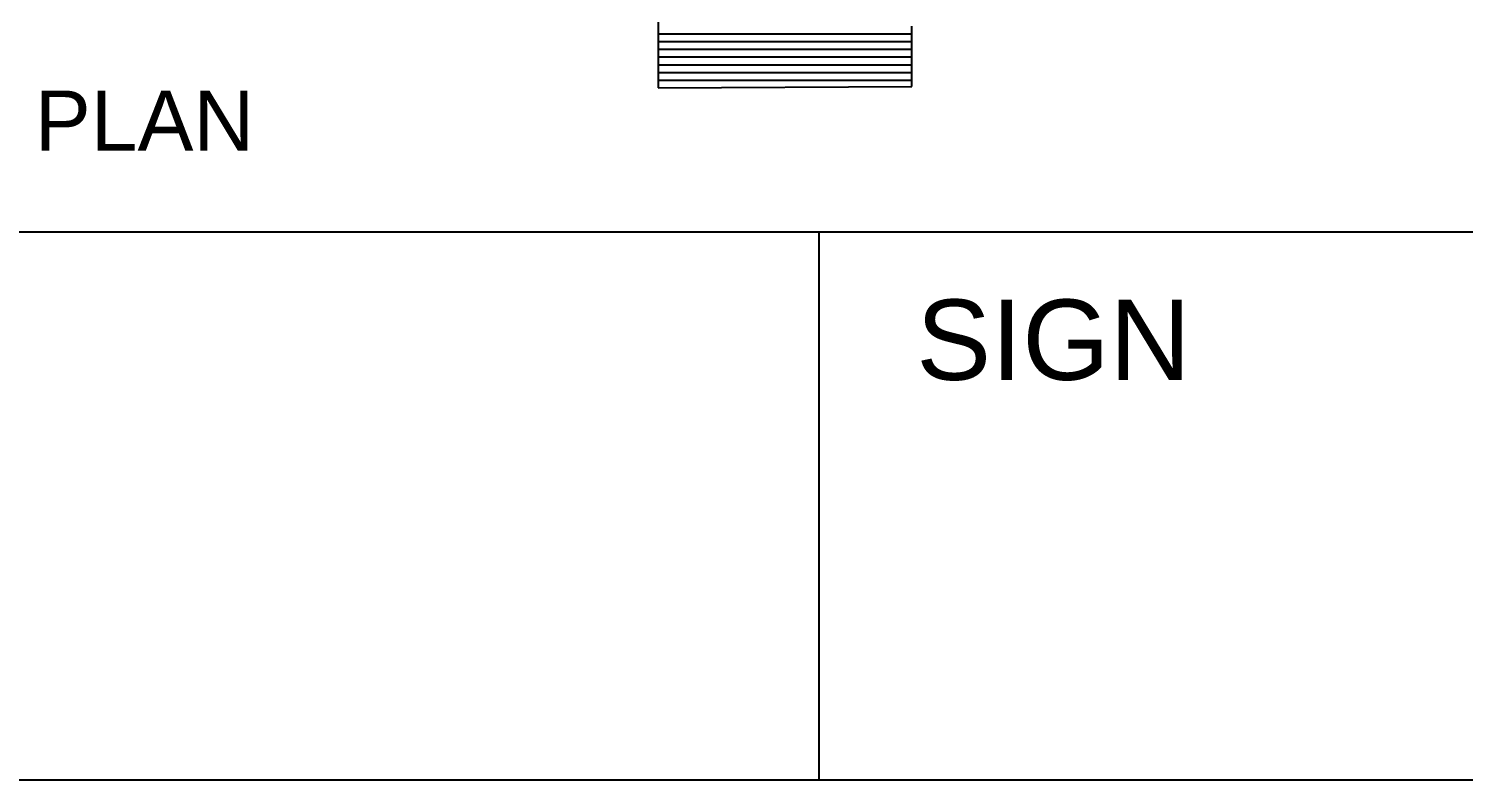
# Model space of a CAD drawing. Header units: millimetres. Extents: x 587797 to 2274247, y 1711 to 439204.
# Drawn here: x 1142838 to 1198606, y 189503 to 218726 of the extents above; entities that cross this region are included whole.
import ezdxf

# ---------------------------------------------------------------- set-up
doc = ezdxf.new("R2010")
doc.units = ezdxf.units.MM
doc.styles.get("Standard").update_dxf_attribs({"font": 'arial.ttf'})

msp = doc.modelspace()

# ---------------------------------------------------------------- linework, layer by layer
for p, q in [((1167307.554, 218976.38), (1167307.554, 216427.212)), ((1177173.47, 216481.937), (1177173.47, 218826.38)), ((1167307.554, 218526.38), (1177173.47, 218526.38)), ((1167307.554, 218226.38), (1177173.47, 218226.38)), ((1167307.554, 217926.38), (1177173.47, 217926.38)), ((1167307.554, 217626.38), (1177173.47, 217626.38)), ((1167307.554, 217326.38), (1177173.47, 217326.38)), ((1167307.554, 217026.38), (1177173.47, 217026.38)), ((1167307.554, 216726.38), (1177173.47, 216726.38)), ((1167307.554, 216427.212), (1177173.47, 216481.937)), ((1298769.77, 210832.107), (1099917.102, 210806.494)), ((1173549.434, 210815.978), (1173549.434, 189502.699)), ((1298708.985, 189502.699), (1099921.087, 189502.699))]:
    msp.add_line(p, q)

# ---------------------------------------------------------------- texts
msp.add_text('SIGN', height=3123.7899).set_placement((1177339.51, 205070.746))
at = {"insert": (1115493.101, 216317.749), "char_height": 2338.05058, "attachment_point": 1}
msp.add_mtext_dynamic_manual_height_columns('GROUND FLOOR PLAN ', width=69858.63458, gutter_width=11690.253, heights=[0], dxfattribs=at)

doc.saveas('drawing.dxf')
